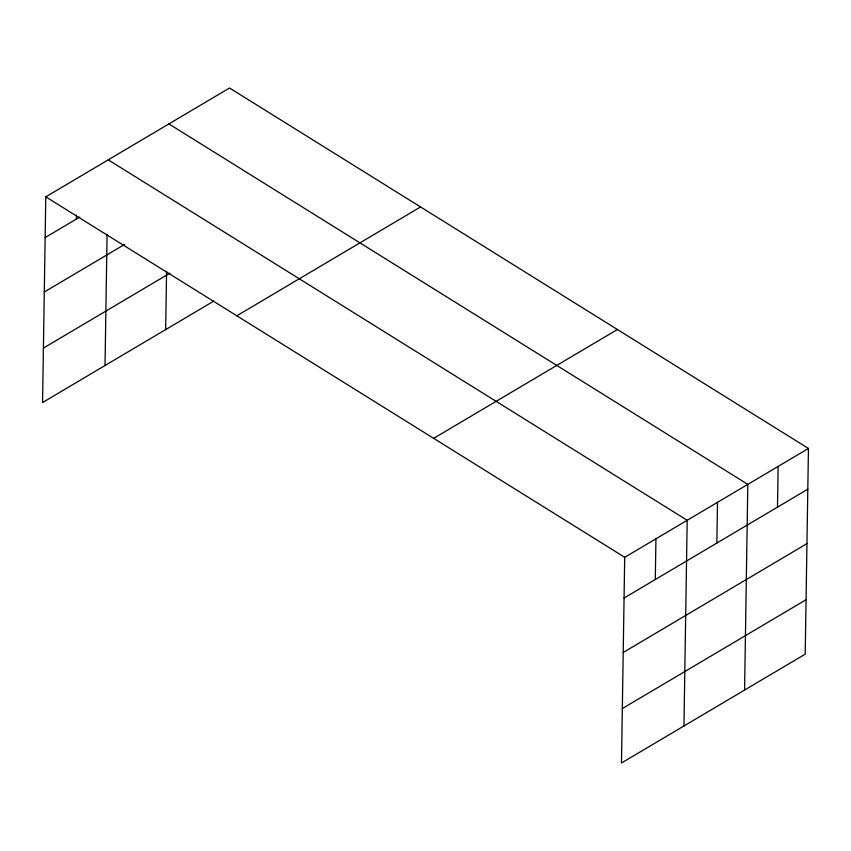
<?xml version="1.0" encoding="UTF-8"?>
<svg xmlns="http://www.w3.org/2000/svg" width="851" height="851" viewBox="0 0 851 851"><rect width="100%" height="100%" fill="white"/><g stroke="black" fill="none" stroke-linecap="round" stroke-linejoin="round"><path stroke-width="1.28" d="M808.45 448.466L624.708 557.299L621.475 762.996L805.216 654.153L808.45 448.466L229.525 88.004L45.784 196.847L42.55 402.534L213.941 301.009M76.377 219.069L76.441 215.122M105.024 365.526L107.088 234.259M165.658 329.614L166.573 271.352M655.302 579.531L655.94 538.8M683.949 725.988L687.183 520.301L108.258 159.839M716.861 543.066L717.499 502.335M744.582 690.076L747.816 484.379L168.892 123.916M777.495 507.153L778.133 466.422M45.146 237.567L79.728 217.079M44.284 292.01L124.725 244.365M43.401 348.102L169.881 273.182M236.823 315.795L420.564 206.953M433.659 438.35L617.4 329.507M624.07 598.03L807.812 489.187M623.209 652.472L806.95 543.629M622.336 708.553L806.078 599.721M45.784 196.847L624.708 557.299"/></g></svg>
